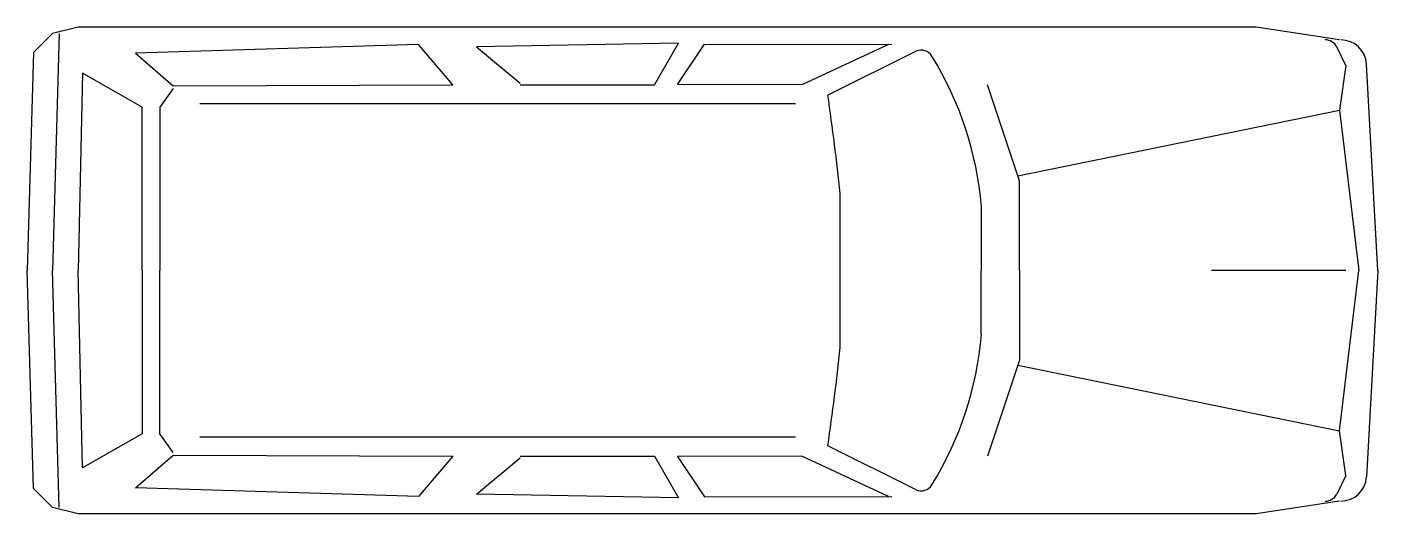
# Model space of a CAD drawing. Extents: x -5.36 to 0, y -0.97 to 0.97.
import ezdxf

# ---------------------------------------------------------------- set-up
doc = ezdxf.new("R2010")
doc.units = 0
doc.header["$LTSCALE"] = 1.2
doc.header["$MEASUREMENT"] = 0
doc.layers.get('0').update_dxf_attribs({"color": 3, "linetype": 'CONTINUOUS'})

msp = doc.modelspace()

# ---------------------------------------------------------------- linework, layer by layer
for p, q in [((-5.1562, 0.9652), (-5.2578, 0.9398)), ((-0.4826, 0.9652), (-5.1562, 0.9652)), ((-0.1524, 0.9144), (-0.4826, 0.9652)), ((-5.2578, 0.9398), (-5.334, 0.8636)), ((-5.2324, 0.9398), (-5.2578, 0)), ((-5.334, 0.8636), (-5.3594, 0)), ((-3.8057, 0.8965), (-4.9292, 0.8619)), ((-4.9292, 0.8619), (-4.7798, 0.7319)), ((-3.6698, 0.7364), (-3.8057, 0.8965)), ((-2.7744, 0.9016), (-3.576, 0.8863)), ((-3.576, 0.8863), (-3.4027, 0.7424)), ((-2.8702, 0.7366), (-2.7744, 0.9016)), ((-2.7792, 0.7372), (-2.6717, 0.8973)), ((-2.6717, 0.8973), (-1.9281, 0.8965)), ((-1.9418, 0.8966), (-2.286, 0.7366)), ((-1.8326, 0.8698), (-2.1822, 0.6951)), ((-0.127, 0.8128), (-0.1638, 0.8863)), ((-0.127, 0.8128), (-0.1524, 0.635)), ((0, 0), (-0.0457, 0.8181)), ((-5.1399, 0.7817), (-5.1562, 0)), ((-4.9022, 0.6475), (-5.1399, 0.7817)), ((-4.7798, 0.7216), (-4.8321, 0.6481)), ((-4.7798, 0.7319), (-3.6698, 0.7364)), ((-3.4036, 0.7366), (-2.8702, 0.7366)), ((-2.286, 0.7366), (-2.7792, 0.7372)), ((-1.4224, 0.3556), (-1.5494, 0.7366)), ((-4.9022, 0), (-4.9022, 0.6475)), ((-4.8321, 0.6481), (-4.8321, 0)), ((-2.3114, 0.6604), (-4.6736, 0.6604)), ((-1.4289, 0.375), (-0.1524, 0.635)), ((-0.1524, 0.635), (-0.0762, 0)), ((-1.4224, 0), (-1.4224, 0.3556)), ((-2.1336, -0.3048), (-2.1336, 0.3048)), ((-1.5748, 0.254), (-1.5748, 0)), ((-5.334, -0.8636), (-5.3594, 0)), ((-5.2324, -0.9398), (-5.2578, 0)), ((-5.1399, -0.7817), (-5.1562, 0)), ((-4.9022, 0), (-4.9022, -0.6475)), ((-4.8321, -0.6481), (-4.8321, 0)), ((-1.5748, -0.254), (-1.5748, 0)), ((-1.4224, 0), (-1.4224, -0.3556)), ((-0.127, 0), (-0.6604, 0)), ((-0.1524, -0.635), (-0.0762, 0)), ((0, 0), (-0.0457, -0.8181)), ((-1.4224, -0.3556), (-1.5494, -0.7366)), ((-1.4289, -0.375), (-0.1524, -0.635)), ((-0.127, -0.8128), (-0.1524, -0.635)), ((-4.9022, -0.6475), (-5.1399, -0.7817)), ((-4.7798, -0.7216), (-4.8321, -0.6481)), ((-2.3114, -0.6604), (-4.6736, -0.6604)), ((-1.8326, -0.8698), (-2.1822, -0.6951)), ((-4.9292, -0.8619), (-4.7798, -0.7319)), ((-4.7798, -0.7319), (-3.6698, -0.7364)), ((-3.6698, -0.7364), (-3.8057, -0.8965)), ((-3.576, -0.8863), (-3.4027, -0.7424)), ((-3.4036, -0.7366), (-2.8702, -0.7366)), ((-2.8702, -0.7366), (-2.7744, -0.9016)), ((-2.286, -0.7366), (-2.7792, -0.7372)), ((-2.7792, -0.7372), (-2.6717, -0.8973)), ((-1.9418, -0.8966), (-2.286, -0.7366)), ((-0.127, -0.8128), (-0.1638, -0.8863)), ((-5.2578, -0.9398), (-5.334, -0.8636)), ((-3.8057, -0.8965), (-4.9292, -0.8619)), ((-2.7744, -0.9016), (-3.576, -0.8863)), ((-2.6717, -0.8973), (-1.9281, -0.8965)), ((-5.1562, -0.9652), (-5.2578, -0.9398)), ((-0.1524, -0.9144), (-0.4826, -0.9652)), ((-0.4826, -0.9652), (-5.1562, -0.9652))]:
    msp.add_line(p, q)
for centre, radius, start, end in [((-0.2092, 0.8636), 0.0508, 26.5651, 90), ((-0.1472, 0.8128), 0.1016, 3.0128, 90), ((-1.8126, 0.8231), 0.0508, 31.5638, 113.1257), ((-2.9295, 0.137), 1.3616, 4.9379, 31.5638), ((-11.7107, -0.6894), 9.6285, 5.92644, 8.26698), ((-2.9295, -0.137), 1.3616, 328.4362, 355.0621), ((-11.7107, 0.6894), 9.6285, 351.73302, 354.07356), ((-1.8126, -0.8231), 0.0508, 246.8743, 328.4362), ((-0.1472, -0.8128), 0.1016, 270, 356.9872), ((-0.2092, -0.8636), 0.0508, 270, 333.4349)]:
    msp.add_arc(centre, radius, start, end)

doc.saveas('drawing.dxf')
